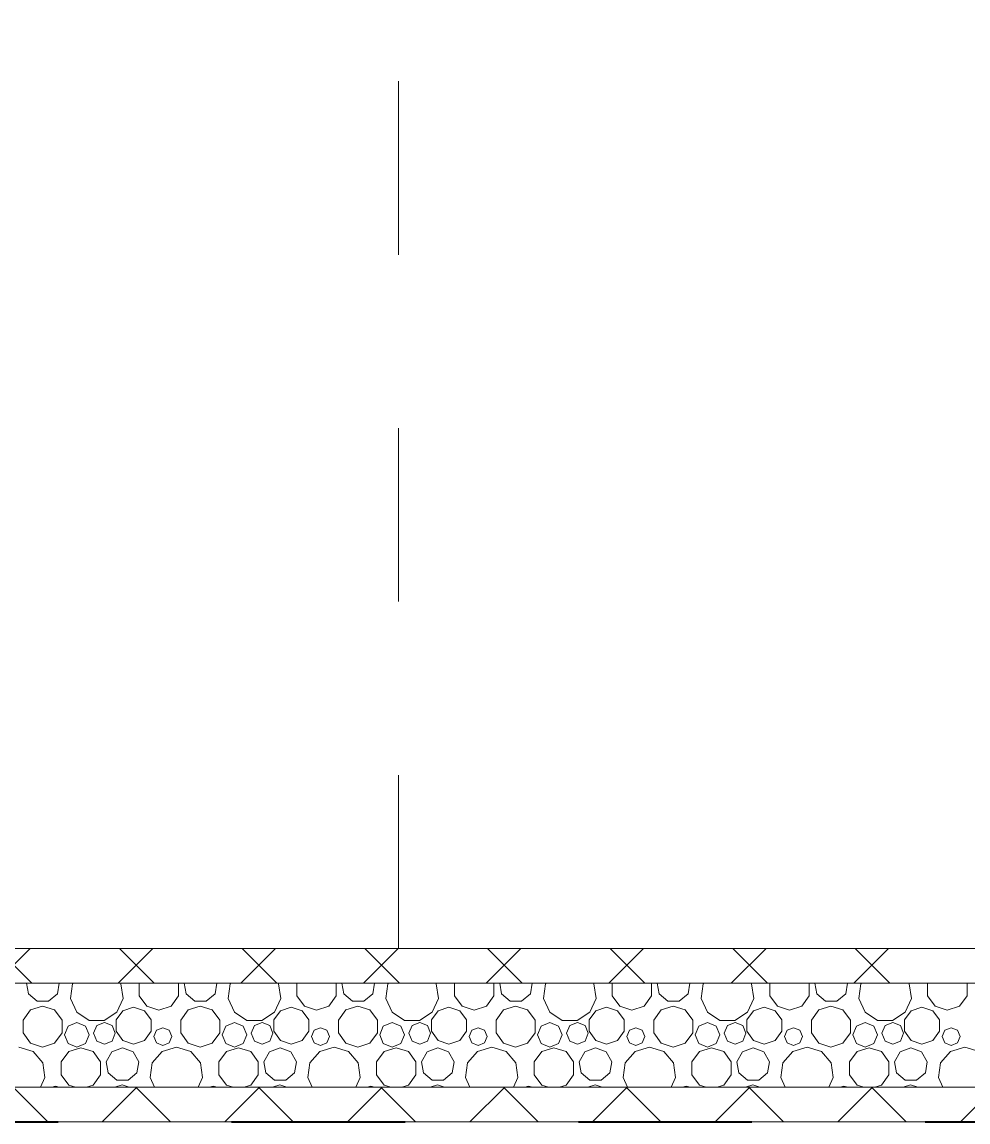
# Model space of a CAD drawing. Header units: metres. Extents: x -1.4 to 64, y -2.2 to 1.7.
# Drawn here: x 0.429 to 0.975, y -2 to -1.365 of the extents above; entities that cross this region are included whole.
import ezdxf

# ---------------------------------------------------------------- set-up
doc = ezdxf.new("R2010")
doc.units = ezdxf.units.M
doc.header["$MEASUREMENT"] = 0
doc.linetypes.add('Dashed', pattern=[0.035, 0.0225, -0.0125])
for name, color, linetype, lineweight in [('0_Caneta_No__1', 7, 'Continuous', 40), ('PAREDE CONSTRUIR_Caneta_No__241', 7, 'Continuous', 13), ('PAREDE CONSTRUIR_Caneta_No__83', 84, 'Continuous', 0)]:
    doc.layers.add(name, color=color, linetype=linetype, lineweight=lineweight)
doc.layers.add('EIXO HIDRÁULICO - Executivo.EXEC_Caneta_No__167', color=7, linetype='Continuous', lineweight=0, true_color=0x0035d5)
doc.layers.add('PAREDE CONSTRUIR_Caneta_No__96', color=7, linetype='Continuous', lineweight=0, true_color=0xb6b6b6)
pattern_1 = [(45, (0, 0), (-0.0353553, 0.0353553), []), (135, (0, 0), (0.0353553, 0.0353553), [])]

# ---------------------------------------------------------------- blocks, each defined once
blk = doc.blocks.new('*X7')
at = {"layer": 'PAREDE CONSTRUIR_Caneta_No__96', "color": 253, "linetype": 'Continuous', "lineweight": 0, "true_color": 0xb6b6b6}
for p, q in [((0.43179, -1.91955), (0.43288, -1.92574)), ((0.44949, -1.92574), (0.45058, -1.91955)), ((0.45829, -1.91991), (0.45706, -1.92844)), ((0.4586, -1.91955), (0.45829, -1.91991)), ((0.48613, -1.91991), (0.48582, -1.91955)), ((0.48736, -1.92844), (0.48613, -1.91991)), ((0.49676, -1.91955), (0.49676, -1.92683)), ((0.51944, -1.92683), (0.51944, -1.91955)), ((0.52271, -1.91955), (0.5238, -1.92574)), ((0.54041, -1.92574), (0.5415, -1.91955)), ((0.54922, -1.91991), (0.54799, -1.92844)), ((0.54952, -1.91955), (0.54922, -1.91991)), ((0.57706, -1.91991), (0.57675, -1.91955)), ((0.57828, -1.92844), (0.57706, -1.91991)), ((0.58768, -1.91955), (0.58768, -1.92683)), ((0.61037, -1.92683), (0.61037, -1.91955)), ((0.61364, -1.91955), (0.61473, -1.92574)), ((0.63134, -1.92574), (0.63243, -1.91955)), ((0.64014, -1.91991), (0.63892, -1.92844)), ((0.64045, -1.91955), (0.64014, -1.91991)), ((0.66798, -1.91991), (0.66768, -1.91955)), ((0.66921, -1.92844), (0.66798, -1.91991)), ((0.67861, -1.91955), (0.67861, -1.92683)), ((0.7013, -1.92683), (0.7013, -1.91955)), ((0.70457, -1.91955), (0.70566, -1.92574)), ((0.72227, -1.92574), (0.72336, -1.91955)), ((0.73107, -1.91991), (0.72984, -1.92844)), ((0.73138, -1.91955), (0.73107, -1.91991)), ((0.75891, -1.91991), (0.7586, -1.91955)), ((0.76014, -1.92844), (0.75891, -1.91991)), ((0.76954, -1.91955), (0.76954, -1.92683)), ((0.79222, -1.92683), (0.79222, -1.91955)), ((0.79549, -1.91955), (0.79659, -1.92574)), ((0.81319, -1.92574), (0.81428, -1.91955)), ((0.822, -1.91991), (0.82077, -1.92844)), ((0.8223, -1.91955), (0.822, -1.91991)), ((0.84984, -1.91991), (0.84953, -1.91955)), ((0.85106, -1.92844), (0.84984, -1.91991)), ((0.86046, -1.91955), (0.86046, -1.92683)), ((0.88315, -1.92683), (0.88315, -1.91955)), ((0.88642, -1.91955), (0.88751, -1.92574)), ((0.90412, -1.92574), (0.90521, -1.91955)), ((0.91292, -1.91991), (0.9117, -1.92844)), ((0.91323, -1.91955), (0.91292, -1.91991)), ((0.94076, -1.91991), (0.94046, -1.91955)), ((0.94199, -1.92844), (0.94076, -1.91991)), ((0.95139, -1.91955), (0.95139, -1.92683)), ((0.97408, -1.92683), (0.97408, -1.91955)), ((0.43288, -1.92574), (0.4379, -1.92996)), ((0.44446, -1.92996), (0.44949, -1.92574)), ((0.49676, -1.92683), (0.50109, -1.9328)), ((0.51511, -1.9328), (0.51944, -1.92683)), ((0.5238, -1.92574), (0.52883, -1.92996)), ((0.53539, -1.92996), (0.54041, -1.92574)), ((0.58768, -1.92683), (0.59202, -1.9328)), ((0.60604, -1.9328), (0.61037, -1.92683)), ((0.61473, -1.92574), (0.61976, -1.92996)), ((0.62631, -1.92996), (0.63134, -1.92574)), ((0.67861, -1.92683), (0.68294, -1.9328)), ((0.69696, -1.9328), (0.7013, -1.92683)), ((0.70566, -1.92574), (0.71068, -1.92996)), ((0.71724, -1.92996), (0.72227, -1.92574)), ((0.76954, -1.92683), (0.77387, -1.9328)), ((0.78789, -1.9328), (0.79222, -1.92683)), ((0.79659, -1.92574), (0.80161, -1.92996)), ((0.80817, -1.92996), (0.81319, -1.92574)), ((0.86046, -1.92683), (0.8648, -1.9328)), ((0.87882, -1.9328), (0.88315, -1.92683)), ((0.88751, -1.92574), (0.89254, -1.92996)), ((0.8991, -1.92996), (0.90412, -1.92574)), ((0.95139, -1.92683), (0.95572, -1.9328)), ((0.96974, -1.9328), (0.97408, -1.92683)), ((0.44093, -1.93271), (0.43397, -1.93497)), ((0.4379, -1.92996), (0.44446, -1.92996)), ((0.44788, -1.93497), (0.44093, -1.93271)), ((0.45706, -1.92844), (0.46064, -1.93628)), ((0.48377, -1.93628), (0.48736, -1.92844)), ((0.49348, -1.93336), (0.48723, -1.93539)), ((0.49974, -1.93539), (0.49348, -1.93336)), ((0.50109, -1.9328), (0.5081, -1.93508)), ((0.5081, -1.93508), (0.51511, -1.9328)), ((0.53185, -1.93271), (0.5249, -1.93497)), ((0.52883, -1.92996), (0.53539, -1.92996)), ((0.53881, -1.93497), (0.53185, -1.93271)), ((0.54799, -1.92844), (0.55157, -1.93628)), ((0.5747, -1.93628), (0.57828, -1.92844)), ((0.58441, -1.93336), (0.57816, -1.93539)), ((0.59066, -1.93539), (0.58441, -1.93336)), ((0.59202, -1.9328), (0.59903, -1.93508)), ((0.59903, -1.93508), (0.60604, -1.9328)), ((0.62278, -1.93271), (0.61583, -1.93497)), ((0.61976, -1.92996), (0.62631, -1.92996)), ((0.62973, -1.93497), (0.62278, -1.93271)), ((0.63892, -1.92844), (0.6425, -1.93628)), ((0.66563, -1.93628), (0.66921, -1.92844)), ((0.67534, -1.93336), (0.66909, -1.93539)), ((0.68159, -1.93539), (0.67534, -1.93336)), ((0.68294, -1.9328), (0.68995, -1.93508)), ((0.68995, -1.93508), (0.69696, -1.9328)), ((0.71371, -1.93271), (0.70676, -1.93497)), ((0.71068, -1.92996), (0.71724, -1.92996)), ((0.72066, -1.93497), (0.71371, -1.93271)), ((0.72984, -1.92844), (0.73342, -1.93628)), ((0.75655, -1.93628), (0.76014, -1.92844)), ((0.76627, -1.93336), (0.76001, -1.93539)), ((0.77252, -1.93539), (0.76627, -1.93336)), ((0.77387, -1.9328), (0.78088, -1.93508)), ((0.78088, -1.93508), (0.78789, -1.9328)), ((0.80463, -1.93271), (0.79768, -1.93497)), ((0.80161, -1.92996), (0.80817, -1.92996)), ((0.81159, -1.93497), (0.80463, -1.93271)), ((0.82077, -1.92844), (0.82435, -1.93628)), ((0.84748, -1.93628), (0.85106, -1.92844)), ((0.85719, -1.93336), (0.85094, -1.93539)), ((0.86344, -1.93539), (0.85719, -1.93336)), ((0.8648, -1.9328), (0.87181, -1.93508)), ((0.87181, -1.93508), (0.87882, -1.9328)), ((0.89556, -1.93271), (0.88861, -1.93497)), ((0.89254, -1.92996), (0.8991, -1.92996)), ((0.90251, -1.93497), (0.89556, -1.93271)), ((0.9117, -1.92844), (0.91528, -1.93628)), ((0.93841, -1.93628), (0.94199, -1.92844)), ((0.94812, -1.93336), (0.94187, -1.93539)), ((0.95437, -1.93539), (0.94812, -1.93336)), ((0.95572, -1.9328), (0.96273, -1.93508)), ((0.96273, -1.93508), (0.96974, -1.9328)), ((0.43397, -1.93497), (0.42968, -1.94088)), ((0.45218, -1.94088), (0.44788, -1.93497)), ((0.46064, -1.93628), (0.4679, -1.94095)), ((0.47652, -1.94095), (0.48377, -1.93628)), ((0.48723, -1.93539), (0.48337, -1.94071)), ((0.5036, -1.94071), (0.49974, -1.93539)), ((0.5249, -1.93497), (0.52061, -1.94088)), ((0.5431, -1.94088), (0.53881, -1.93497)), ((0.55157, -1.93628), (0.55882, -1.94095)), ((0.56745, -1.94095), (0.5747, -1.93628)), ((0.57816, -1.93539), (0.57429, -1.94071)), ((0.59453, -1.94071), (0.59066, -1.93539)), ((0.61583, -1.93497), (0.61153, -1.94088)), ((0.63403, -1.94088), (0.62973, -1.93497)), ((0.6425, -1.93628), (0.64975, -1.94095)), ((0.65837, -1.94095), (0.66563, -1.93628)), ((0.66909, -1.93539), (0.66522, -1.94071)), ((0.68546, -1.94071), (0.68159, -1.93539)), ((0.70676, -1.93497), (0.70246, -1.94088)), ((0.72496, -1.94088), (0.72066, -1.93497)), ((0.73342, -1.93628), (0.74068, -1.94095)), ((0.7493, -1.94095), (0.75655, -1.93628)), ((0.76001, -1.93539), (0.75615, -1.94071)), ((0.77638, -1.94071), (0.77252, -1.93539)), ((0.79768, -1.93497), (0.79339, -1.94088)), ((0.81588, -1.94088), (0.81159, -1.93497)), ((0.82435, -1.93628), (0.8316, -1.94095)), ((0.84023, -1.94095), (0.84748, -1.93628)), ((0.85094, -1.93539), (0.84707, -1.94071)), ((0.86731, -1.94071), (0.86344, -1.93539)), ((0.88861, -1.93497), (0.88431, -1.94088)), ((0.90681, -1.94088), (0.90251, -1.93497)), ((0.91528, -1.93628), (0.92253, -1.94095)), ((0.93115, -1.94095), (0.93841, -1.93628)), ((0.94187, -1.93539), (0.938, -1.94071)), ((0.95824, -1.94071), (0.95437, -1.93539)), ((0.42968, -1.94088), (0.42968, -1.94819)), ((0.45218, -1.94819), (0.45218, -1.94088)), ((0.45563, -1.94426), (0.45354, -1.94931)), ((0.46068, -1.94217), (0.45563, -1.94426)), ((0.46574, -1.94426), (0.46068, -1.94217)), ((0.46783, -1.94931), (0.46574, -1.94426)), ((0.4679, -1.94095), (0.47652, -1.94095)), ((0.47221, -1.94399), (0.47037, -1.94843)), ((0.47664, -1.94216), (0.47221, -1.94399)), ((0.48107, -1.94399), (0.47664, -1.94216)), ((0.48291, -1.94843), (0.48107, -1.94399)), ((0.48337, -1.94071), (0.48337, -1.94728)), ((0.5036, -1.94728), (0.5036, -1.94071)), ((0.50667, -1.94669), (0.50516, -1.95035)), ((0.51033, -1.94518), (0.50667, -1.94669)), ((0.51398, -1.94669), (0.51033, -1.94518)), ((0.5155, -1.95035), (0.51398, -1.94669)), ((0.52061, -1.94088), (0.52061, -1.94819)), ((0.5431, -1.94819), (0.5431, -1.94088)), ((0.54656, -1.94426), (0.54446, -1.94931)), ((0.55161, -1.94217), (0.54656, -1.94426)), ((0.55667, -1.94426), (0.55161, -1.94217)), ((0.55876, -1.94931), (0.55667, -1.94426)), ((0.55882, -1.94095), (0.56745, -1.94095)), ((0.56314, -1.94399), (0.5613, -1.94843)), ((0.56757, -1.94216), (0.56314, -1.94399)), ((0.572, -1.94399), (0.56757, -1.94216)), ((0.57384, -1.94843), (0.572, -1.94399)), ((0.57429, -1.94071), (0.57429, -1.94728)), ((0.59453, -1.94728), (0.59453, -1.94071)), ((0.5976, -1.94669), (0.59609, -1.95035)), ((0.60125, -1.94518), (0.5976, -1.94669)), ((0.60491, -1.94669), (0.60125, -1.94518)), ((0.60642, -1.95035), (0.60491, -1.94669)), ((0.61153, -1.94088), (0.61153, -1.94819)), ((0.63403, -1.94819), (0.63403, -1.94088)), ((0.63748, -1.94426), (0.63539, -1.94931)), ((0.64254, -1.94217), (0.63748, -1.94426)), ((0.64759, -1.94426), (0.64254, -1.94217)), ((0.64969, -1.94931), (0.64759, -1.94426)), ((0.64975, -1.94095), (0.65837, -1.94095)), ((0.65406, -1.94399), (0.65223, -1.94843)), ((0.65849, -1.94216), (0.65406, -1.94399)), ((0.66293, -1.94399), (0.65849, -1.94216)), ((0.66476, -1.94843), (0.66293, -1.94399)), ((0.66522, -1.94071), (0.66522, -1.94728)), ((0.68546, -1.94728), (0.68546, -1.94071)), ((0.68853, -1.94669), (0.68701, -1.95035)), ((0.69218, -1.94518), (0.68853, -1.94669)), ((0.69584, -1.94669), (0.69218, -1.94518)), ((0.69735, -1.95035), (0.69584, -1.94669)), ((0.70246, -1.94088), (0.70246, -1.94819)), ((0.72496, -1.94819), (0.72496, -1.94088)), ((0.72841, -1.94426), (0.72632, -1.94931)), ((0.73347, -1.94217), (0.72841, -1.94426)), ((0.73852, -1.94426), (0.73347, -1.94217)), ((0.74061, -1.94931), (0.73852, -1.94426)), ((0.74068, -1.94095), (0.7493, -1.94095)), ((0.74499, -1.94399), (0.74315, -1.94843)), ((0.74942, -1.94216), (0.74499, -1.94399)), ((0.75385, -1.94399), (0.74942, -1.94216)), ((0.75569, -1.94843), (0.75385, -1.94399)), ((0.75615, -1.94071), (0.75615, -1.94728)), ((0.77638, -1.94728), (0.77638, -1.94071)), ((0.77945, -1.94669), (0.77794, -1.95035)), ((0.78311, -1.94518), (0.77945, -1.94669)), ((0.78676, -1.94669), (0.78311, -1.94518)), ((0.78828, -1.95035), (0.78676, -1.94669)), ((0.79339, -1.94088), (0.79339, -1.94819)), ((0.81588, -1.94819), (0.81588, -1.94088)), ((0.81934, -1.94426), (0.81724, -1.94931)), ((0.82439, -1.94217), (0.81934, -1.94426)), ((0.82945, -1.94426), (0.82439, -1.94217)), ((0.83154, -1.94931), (0.82945, -1.94426)), ((0.8316, -1.94095), (0.84023, -1.94095)), ((0.83592, -1.94399), (0.83408, -1.94843)), ((0.84035, -1.94216), (0.83592, -1.94399)), ((0.84478, -1.94399), (0.84035, -1.94216)), ((0.84662, -1.94843), (0.84478, -1.94399)), ((0.84707, -1.94071), (0.84707, -1.94728)), ((0.86731, -1.94728), (0.86731, -1.94071)), ((0.87038, -1.94669), (0.86887, -1.95035)), ((0.87404, -1.94518), (0.87038, -1.94669)), ((0.87769, -1.94669), (0.87404, -1.94518)), ((0.8792, -1.95035), (0.87769, -1.94669)), ((0.88431, -1.94088), (0.88431, -1.94819)), ((0.90681, -1.94819), (0.90681, -1.94088)), ((0.91027, -1.94426), (0.90817, -1.94931)), ((0.91532, -1.94217), (0.91027, -1.94426)), ((0.92037, -1.94426), (0.91532, -1.94217)), ((0.92247, -1.94931), (0.92037, -1.94426)), ((0.92253, -1.94095), (0.93115, -1.94095)), ((0.92684, -1.94399), (0.92501, -1.94843)), ((0.93128, -1.94216), (0.92684, -1.94399)), ((0.93571, -1.94399), (0.93128, -1.94216)), ((0.93754, -1.94843), (0.93571, -1.94399)), ((0.938, -1.94071), (0.938, -1.94728)), ((0.95824, -1.94728), (0.95824, -1.94071)), ((0.96131, -1.94669), (0.95979, -1.95035)), ((0.96496, -1.94518), (0.96131, -1.94669)), ((0.96862, -1.94669), (0.96496, -1.94518)), ((0.97013, -1.95035), (0.96862, -1.94669)), ((0.42968, -1.94819), (0.43397, -1.9541)), ((0.44788, -1.9541), (0.45218, -1.94819)), ((0.45354, -1.94931), (0.45563, -1.95437)), ((0.46574, -1.95437), (0.46783, -1.94931)), ((0.47037, -1.94843), (0.47221, -1.95286)), ((0.47221, -1.95286), (0.47664, -1.95469)), ((0.47664, -1.95469), (0.48107, -1.95286)), ((0.48107, -1.95286), (0.48291, -1.94843)), ((0.48337, -1.94728), (0.48723, -1.9526)), ((0.48723, -1.9526), (0.49348, -1.95463)), ((0.49348, -1.95463), (0.49974, -1.9526)), ((0.49974, -1.9526), (0.5036, -1.94728)), ((0.50516, -1.95035), (0.50667, -1.954)), ((0.51398, -1.954), (0.5155, -1.95035)), ((0.52061, -1.94819), (0.5249, -1.9541)), ((0.53881, -1.9541), (0.5431, -1.94819)), ((0.54446, -1.94931), (0.54656, -1.95437)), ((0.55667, -1.95437), (0.55876, -1.94931)), ((0.5613, -1.94843), (0.56314, -1.95286)), ((0.56314, -1.95286), (0.56757, -1.95469)), ((0.56757, -1.95469), (0.572, -1.95286)), ((0.572, -1.95286), (0.57384, -1.94843)), ((0.57429, -1.94728), (0.57816, -1.9526)), ((0.57816, -1.9526), (0.58441, -1.95463)), ((0.58441, -1.95463), (0.59066, -1.9526)), ((0.59066, -1.9526), (0.59453, -1.94728)), ((0.59609, -1.95035), (0.5976, -1.954)), ((0.60491, -1.954), (0.60642, -1.95035)), ((0.61153, -1.94819), (0.61583, -1.9541)), ((0.62973, -1.9541), (0.63403, -1.94819)), ((0.63539, -1.94931), (0.63748, -1.95437)), ((0.64759, -1.95437), (0.64969, -1.94931)), ((0.65223, -1.94843), (0.65406, -1.95286)), ((0.65406, -1.95286), (0.65849, -1.95469)), ((0.65849, -1.95469), (0.66293, -1.95286)), ((0.66293, -1.95286), (0.66476, -1.94843)), ((0.66522, -1.94728), (0.66909, -1.9526)), ((0.66909, -1.9526), (0.67534, -1.95463)), ((0.67534, -1.95463), (0.68159, -1.9526)), ((0.68159, -1.9526), (0.68546, -1.94728)), ((0.68701, -1.95035), (0.68853, -1.954)), ((0.69584, -1.954), (0.69735, -1.95035)), ((0.70246, -1.94819), (0.70676, -1.9541)), ((0.72066, -1.9541), (0.72496, -1.94819)), ((0.72632, -1.94931), (0.72841, -1.95437)), ((0.73852, -1.95437), (0.74061, -1.94931)), ((0.74315, -1.94843), (0.74499, -1.95286)), ((0.74499, -1.95286), (0.74942, -1.95469)), ((0.74942, -1.95469), (0.75385, -1.95286)), ((0.75385, -1.95286), (0.75569, -1.94843)), ((0.75615, -1.94728), (0.76001, -1.9526)), ((0.76001, -1.9526), (0.76627, -1.95463)), ((0.76627, -1.95463), (0.77252, -1.9526)), ((0.77252, -1.9526), (0.77638, -1.94728)), ((0.77794, -1.95035), (0.77945, -1.954)), ((0.78676, -1.954), (0.78828, -1.95035)), ((0.79339, -1.94819), (0.79768, -1.9541)), ((0.81159, -1.9541), (0.81588, -1.94819)), ((0.81724, -1.94931), (0.81934, -1.95437)), ((0.82945, -1.95437), (0.83154, -1.94931)), ((0.83408, -1.94843), (0.83592, -1.95286)), ((0.83592, -1.95286), (0.84035, -1.95469)), ((0.84035, -1.95469), (0.84478, -1.95286)), ((0.84478, -1.95286), (0.84662, -1.94843)), ((0.84707, -1.94728), (0.85094, -1.9526)), ((0.85094, -1.9526), (0.85719, -1.95463)), ((0.85719, -1.95463), (0.86344, -1.9526)), ((0.86344, -1.9526), (0.86731, -1.94728)), ((0.86887, -1.95035), (0.87038, -1.954)), ((0.87769, -1.954), (0.8792, -1.95035)), ((0.88431, -1.94819), (0.88861, -1.9541)), ((0.90251, -1.9541), (0.90681, -1.94819)), ((0.90817, -1.94931), (0.91027, -1.95437)), ((0.92037, -1.95437), (0.92247, -1.94931)), ((0.92501, -1.94843), (0.92684, -1.95286)), ((0.92684, -1.95286), (0.93128, -1.95469)), ((0.93128, -1.95469), (0.93571, -1.95286)), ((0.93571, -1.95286), (0.93754, -1.94843)), ((0.938, -1.94728), (0.94187, -1.9526)), ((0.94187, -1.9526), (0.94812, -1.95463)), ((0.94812, -1.95463), (0.95437, -1.9526)), ((0.95437, -1.9526), (0.95824, -1.94728)), ((0.95979, -1.95035), (0.96131, -1.954)), ((0.96862, -1.954), (0.97013, -1.95035)), ((0.43548, -1.95889), (0.42721, -1.95646)), ((0.43397, -1.9541), (0.44093, -1.95636)), ((0.44113, -1.96541), (0.43548, -1.95889)), ((0.44093, -1.95636), (0.44788, -1.9541)), ((0.45609, -1.959), (0.45176, -1.96496)), ((0.45563, -1.95437), (0.46068, -1.95646)), ((0.4631, -1.95672), (0.45609, -1.959)), ((0.46068, -1.95646), (0.46574, -1.95437)), ((0.47011, -1.959), (0.4631, -1.95672)), ((0.47444, -1.96496), (0.47011, -1.959)), ((0.48094, -1.9591), (0.47767, -1.96478)), ((0.48711, -1.95685), (0.48094, -1.9591)), ((0.49327, -1.9591), (0.48711, -1.95685)), ((0.49655, -1.96478), (0.49327, -1.9591)), ((0.50986, -1.95889), (0.50422, -1.96541)), ((0.50667, -1.954), (0.51033, -1.95552)), ((0.51814, -1.95646), (0.50986, -1.95889)), ((0.51033, -1.95552), (0.51398, -1.954)), ((0.52641, -1.95889), (0.51814, -1.95646)), ((0.5249, -1.9541), (0.53185, -1.95636)), ((0.53206, -1.96541), (0.52641, -1.95889)), ((0.53185, -1.95636), (0.53881, -1.9541)), ((0.54702, -1.959), (0.54268, -1.96496)), ((0.54656, -1.95437), (0.55161, -1.95646)), ((0.55403, -1.95672), (0.54702, -1.959)), ((0.55161, -1.95646), (0.55667, -1.95437)), ((0.56104, -1.959), (0.55403, -1.95672)), ((0.56537, -1.96496), (0.56104, -1.959)), ((0.57187, -1.9591), (0.56859, -1.96478)), ((0.57804, -1.95685), (0.57187, -1.9591)), ((0.5842, -1.9591), (0.57804, -1.95685)), ((0.58748, -1.96478), (0.5842, -1.9591)), ((0.60079, -1.95889), (0.59514, -1.96541)), ((0.5976, -1.954), (0.60125, -1.95552)), ((0.60906, -1.95646), (0.60079, -1.95889)), ((0.60125, -1.95552), (0.60491, -1.954)), ((0.61734, -1.95889), (0.60906, -1.95646)), ((0.61583, -1.9541), (0.62278, -1.95636)), ((0.62298, -1.96541), (0.61734, -1.95889)), ((0.62278, -1.95636), (0.62973, -1.9541)), ((0.63794, -1.959), (0.63361, -1.96496)), ((0.63748, -1.95437), (0.64254, -1.95646)), ((0.64495, -1.95672), (0.63794, -1.959)), ((0.64254, -1.95646), (0.64759, -1.95437)), ((0.65196, -1.959), (0.64495, -1.95672)), ((0.6563, -1.96496), (0.65196, -1.959)), ((0.6628, -1.9591), (0.65952, -1.96478)), ((0.66896, -1.95685), (0.6628, -1.9591)), ((0.67513, -1.9591), (0.66896, -1.95685)), ((0.67841, -1.96478), (0.67513, -1.9591)), ((0.69172, -1.95889), (0.68607, -1.96541)), ((0.68853, -1.954), (0.69218, -1.95552)), ((0.69999, -1.95646), (0.69172, -1.95889)), ((0.69218, -1.95552), (0.69584, -1.954)), ((0.70826, -1.95889), (0.69999, -1.95646)), ((0.70676, -1.9541), (0.71371, -1.95636)), ((0.71391, -1.96541), (0.70826, -1.95889)), ((0.71371, -1.95636), (0.72066, -1.9541)), ((0.72887, -1.959), (0.72454, -1.96496)), ((0.72841, -1.95437), (0.73347, -1.95646)), ((0.73588, -1.95672), (0.72887, -1.959)), ((0.73347, -1.95646), (0.73852, -1.95437)), ((0.74289, -1.959), (0.73588, -1.95672)), ((0.74722, -1.96496), (0.74289, -1.959)), ((0.75373, -1.9591), (0.75045, -1.96478)), ((0.75989, -1.95685), (0.75373, -1.9591)), ((0.76605, -1.9591), (0.75989, -1.95685)), ((0.76933, -1.96478), (0.76605, -1.9591)), ((0.78264, -1.95889), (0.777, -1.96541)), ((0.77945, -1.954), (0.78311, -1.95552)), ((0.79092, -1.95646), (0.78264, -1.95889)), ((0.78311, -1.95552), (0.78676, -1.954)), ((0.79919, -1.95889), (0.79092, -1.95646)), ((0.79768, -1.9541), (0.80463, -1.95636)), ((0.80484, -1.96541), (0.79919, -1.95889)), ((0.80463, -1.95636), (0.81159, -1.9541)), ((0.8198, -1.959), (0.81546, -1.96496)), ((0.81934, -1.95437), (0.82439, -1.95646)), ((0.82681, -1.95672), (0.8198, -1.959)), ((0.82439, -1.95646), (0.82945, -1.95437)), ((0.83382, -1.959), (0.82681, -1.95672)), ((0.83815, -1.96496), (0.83382, -1.959)), ((0.84465, -1.9591), (0.84137, -1.96478)), ((0.85082, -1.95685), (0.84465, -1.9591)), ((0.85698, -1.9591), (0.85082, -1.95685)), ((0.86026, -1.96478), (0.85698, -1.9591)), ((0.87357, -1.95889), (0.86792, -1.96541)), ((0.87038, -1.954), (0.87404, -1.95552)), ((0.88184, -1.95646), (0.87357, -1.95889)), ((0.87404, -1.95552), (0.87769, -1.954)), ((0.89012, -1.95889), (0.88184, -1.95646)), ((0.88861, -1.9541), (0.89556, -1.95636)), ((0.89576, -1.96541), (0.89012, -1.95889)), ((0.89556, -1.95636), (0.90251, -1.9541)), ((0.91072, -1.959), (0.90639, -1.96496)), ((0.91027, -1.95437), (0.91532, -1.95646)), ((0.91773, -1.95672), (0.91072, -1.959)), ((0.91532, -1.95646), (0.92037, -1.95437)), ((0.92474, -1.959), (0.91773, -1.95672)), ((0.92908, -1.96496), (0.92474, -1.959)), ((0.93558, -1.9591), (0.9323, -1.96478)), ((0.94174, -1.95685), (0.93558, -1.9591)), ((0.94791, -1.9591), (0.94174, -1.95685)), ((0.95119, -1.96478), (0.94791, -1.9591)), ((0.9645, -1.95889), (0.95885, -1.96541)), ((0.96131, -1.954), (0.96496, -1.95552)), ((0.97277, -1.95646), (0.9645, -1.95889)), ((0.96496, -1.95552), (0.96862, -1.954)), ((0.98104, -1.95889), (0.97277, -1.95646)), ((0.44236, -1.97394), (0.44113, -1.96541)), ((0.45176, -1.96496), (0.45176, -1.97233)), ((0.47444, -1.97233), (0.47444, -1.96496)), ((0.47767, -1.96478), (0.4788, -1.97124)), ((0.49541, -1.97124), (0.49655, -1.96478)), ((0.50422, -1.96541), (0.50299, -1.97394)), ((0.53328, -1.97394), (0.53206, -1.96541)), ((0.54268, -1.96496), (0.54268, -1.97233)), ((0.56537, -1.97233), (0.56537, -1.96496)), ((0.56859, -1.96478), (0.56973, -1.97124)), ((0.58634, -1.97124), (0.58748, -1.96478)), ((0.59514, -1.96541), (0.59392, -1.97394)), ((0.62421, -1.97394), (0.62298, -1.96541)), ((0.63361, -1.96496), (0.63361, -1.97233)), ((0.6563, -1.97233), (0.6563, -1.96496)), ((0.65952, -1.96478), (0.66066, -1.97124)), ((0.67727, -1.97124), (0.67841, -1.96478)), ((0.68607, -1.96541), (0.68484, -1.97394)), ((0.71514, -1.97394), (0.71391, -1.96541)), ((0.72454, -1.96496), (0.72454, -1.97233)), ((0.74722, -1.97233), (0.74722, -1.96496)), ((0.75045, -1.96478), (0.75159, -1.97124)), ((0.76819, -1.97124), (0.76933, -1.96478)), ((0.777, -1.96541), (0.77577, -1.97394)), ((0.80606, -1.97394), (0.80484, -1.96541)), ((0.81546, -1.96496), (0.81546, -1.97233)), ((0.83815, -1.97233), (0.83815, -1.96496)), ((0.84137, -1.96478), (0.84251, -1.97124)), ((0.85912, -1.97124), (0.86026, -1.96478)), ((0.86792, -1.96541), (0.8667, -1.97394)), ((0.89699, -1.97394), (0.89576, -1.96541)), ((0.90639, -1.96496), (0.90639, -1.97233)), ((0.92908, -1.97233), (0.92908, -1.96496)), ((0.9323, -1.96478), (0.93344, -1.97124)), ((0.95005, -1.97124), (0.95119, -1.96478)), ((0.95885, -1.96541), (0.95762, -1.97394)), ((0.4788, -1.97124), (0.48383, -1.97545)), ((0.49039, -1.97545), (0.49541, -1.97124)), ((0.56973, -1.97124), (0.57476, -1.97545)), ((0.58131, -1.97545), (0.58634, -1.97124)), ((0.66066, -1.97124), (0.66568, -1.97545)), ((0.67224, -1.97545), (0.67727, -1.97124)), ((0.75159, -1.97124), (0.75661, -1.97545)), ((0.76317, -1.97545), (0.76819, -1.97124)), ((0.84251, -1.97124), (0.84754, -1.97545)), ((0.8541, -1.97545), (0.85912, -1.97124)), ((0.93344, -1.97124), (0.93846, -1.97545)), ((0.94502, -1.97545), (0.95005, -1.97124)), ((0.43979, -1.97955), (0.44236, -1.97394)), ((0.45176, -1.97233), (0.45609, -1.9783)), ((0.45609, -1.9783), (0.45995, -1.97955)), ((0.46625, -1.97955), (0.47011, -1.9783)), ((0.47011, -1.9783), (0.47444, -1.97233)), ((0.48685, -1.97821), (0.48272, -1.97955)), ((0.48383, -1.97545), (0.49039, -1.97545)), ((0.49099, -1.97955), (0.48685, -1.97821)), ((0.50299, -1.97394), (0.50555, -1.97955)), ((0.53072, -1.97955), (0.53328, -1.97394)), ((0.54268, -1.97233), (0.54702, -1.9783)), ((0.54702, -1.9783), (0.55088, -1.97955)), ((0.55718, -1.97955), (0.56104, -1.9783)), ((0.56104, -1.9783), (0.56537, -1.97233)), ((0.57778, -1.97821), (0.57364, -1.97955)), ((0.57476, -1.97545), (0.58131, -1.97545)), ((0.58192, -1.97955), (0.57778, -1.97821)), ((0.59392, -1.97394), (0.59648, -1.97955)), ((0.62165, -1.97955), (0.62421, -1.97394)), ((0.63361, -1.97233), (0.63794, -1.9783)), ((0.63794, -1.9783), (0.64181, -1.97955)), ((0.6481, -1.97955), (0.65196, -1.9783)), ((0.65196, -1.9783), (0.6563, -1.97233)), ((0.66871, -1.97821), (0.66457, -1.97955)), ((0.66568, -1.97545), (0.67224, -1.97545)), ((0.67285, -1.97955), (0.66871, -1.97821)), ((0.68484, -1.97394), (0.6874, -1.97955)), ((0.71257, -1.97955), (0.71514, -1.97394)), ((0.72454, -1.97233), (0.72887, -1.9783)), ((0.72887, -1.9783), (0.73273, -1.97955)), ((0.73903, -1.97955), (0.74289, -1.9783)), ((0.74289, -1.9783), (0.74722, -1.97233)), ((0.75963, -1.97821), (0.7555, -1.97955)), ((0.75661, -1.97545), (0.76317, -1.97545)), ((0.76377, -1.97955), (0.75963, -1.97821)), ((0.77577, -1.97394), (0.77833, -1.97955)), ((0.8035, -1.97955), (0.80606, -1.97394)), ((0.81546, -1.97233), (0.8198, -1.9783)), ((0.8198, -1.9783), (0.82366, -1.97955)), ((0.82996, -1.97955), (0.83382, -1.9783)), ((0.83382, -1.9783), (0.83815, -1.97233)), ((0.85056, -1.97821), (0.84642, -1.97955)), ((0.84754, -1.97545), (0.8541, -1.97545)), ((0.8547, -1.97955), (0.85056, -1.97821)), ((0.8667, -1.97394), (0.86926, -1.97955)), ((0.89443, -1.97955), (0.89699, -1.97394)), ((0.90639, -1.97233), (0.91072, -1.9783)), ((0.91072, -1.9783), (0.91459, -1.97955)), ((0.92088, -1.97955), (0.92474, -1.9783)), ((0.92474, -1.9783), (0.92908, -1.97233)), ((0.94149, -1.97821), (0.93735, -1.97955)), ((0.93846, -1.97545), (0.94502, -1.97545)), ((0.94563, -1.97955), (0.94149, -1.97821)), ((0.95762, -1.97394), (0.96019, -1.97955)), ((0.44848, -1.97885), (0.44634, -1.97955)), ((0.45063, -1.97955), (0.44848, -1.97885)), ((0.53941, -1.97885), (0.53727, -1.97955)), ((0.54156, -1.97955), (0.53941, -1.97885)), ((0.63034, -1.97885), (0.62819, -1.97955)), ((0.63248, -1.97955), (0.63034, -1.97885)), ((0.72127, -1.97885), (0.71912, -1.97955)), ((0.72341, -1.97955), (0.72127, -1.97885)), ((0.81219, -1.97885), (0.81005, -1.97955)), ((0.81434, -1.97955), (0.81219, -1.97885)), ((0.90312, -1.97885), (0.90097, -1.97955)), ((0.90526, -1.97955), (0.90312, -1.97885))]:
    blk.add_line(p, q, dxfattribs=at)

msp = doc.modelspace()

# ---------------------------------------------------------------- hatches: boundary and pattern name
at = {"layer": 'PAREDE CONSTRUIR_Caneta_No__83', "linetype": 'Continuous', "lineweight": 0}
h = msp.add_hatch(dxfattribs=at)
h.set_pattern_fill('Placomur_0001', color=84, style=0, pattern_type=2)
h.set_pattern_definition(pattern_1)
h.paths.add_polyline_path([(-1.23002, -1.91955), (1.98685, -1.91955), (2.00685, -1.89955), (-1.23002, -1.89955)])
h = msp.add_hatch(dxfattribs=at)
h.set_pattern_fill('Placomur_0001', color=84, style=0, pattern_type=2)
h.set_pattern_definition(pattern_1)
h.paths.add_polyline_path([(2.00685, -1.97955), (-1.15002, -1.97955), (-1.15002, -1.99955), (2.00685, -1.99955)])

# ---------------------------------------------------------------- linework, layer by layer
at = {"layer": '0_Caneta_No__1', "color": 7, "linetype": 'Dashed', "lineweight": 40}
msp.add_lwpolyline([(-1.25002, -1.99955), (3.45023, -1.99955), (3.45023, 0.40451), (-1.25002, 0.40451)], close=True, dxfattribs=at)
at = {"layer": 'EIXO HIDRÁULICO - Executivo.EXEC_Caneta_No__167', "color": 162, "linetype": 'Dashed', "lineweight": 0, "true_color": 0x0035d5}
msp.add_line((0.64619, -1.89955), (0.64619, -0.9501), dxfattribs=at)
at = {"layer": 'PAREDE CONSTRUIR_Caneta_No__241', "color": 7, "linetype": 'Continuous', "lineweight": 13}
for p, q in [((1.98685, -1.91955), (-1.17002, -1.91955)), ((1.98685, -1.97955), (-1.15002, -1.97955))]:
    msp.add_line(p, q, dxfattribs=at)
for points in [[(2.00685, -1.89955), (-1.15002, -1.89955)], [(-1.15002, -1.99955), (1.80005, -1.99955)]]:
    msp.add_lwpolyline(points, dxfattribs=at)

# ---------------------------------------------------------------- block references
at = {"layer": 'PAREDE CONSTRUIR_Caneta_No__96', "color": 253, "linetype": 'Continuous', "lineweight": 0, "true_color": 0xb6b6b6}
msp.add_blockref('*X7', (0, 0), dxfattribs=at)

doc.saveas('drawing.dxf')
